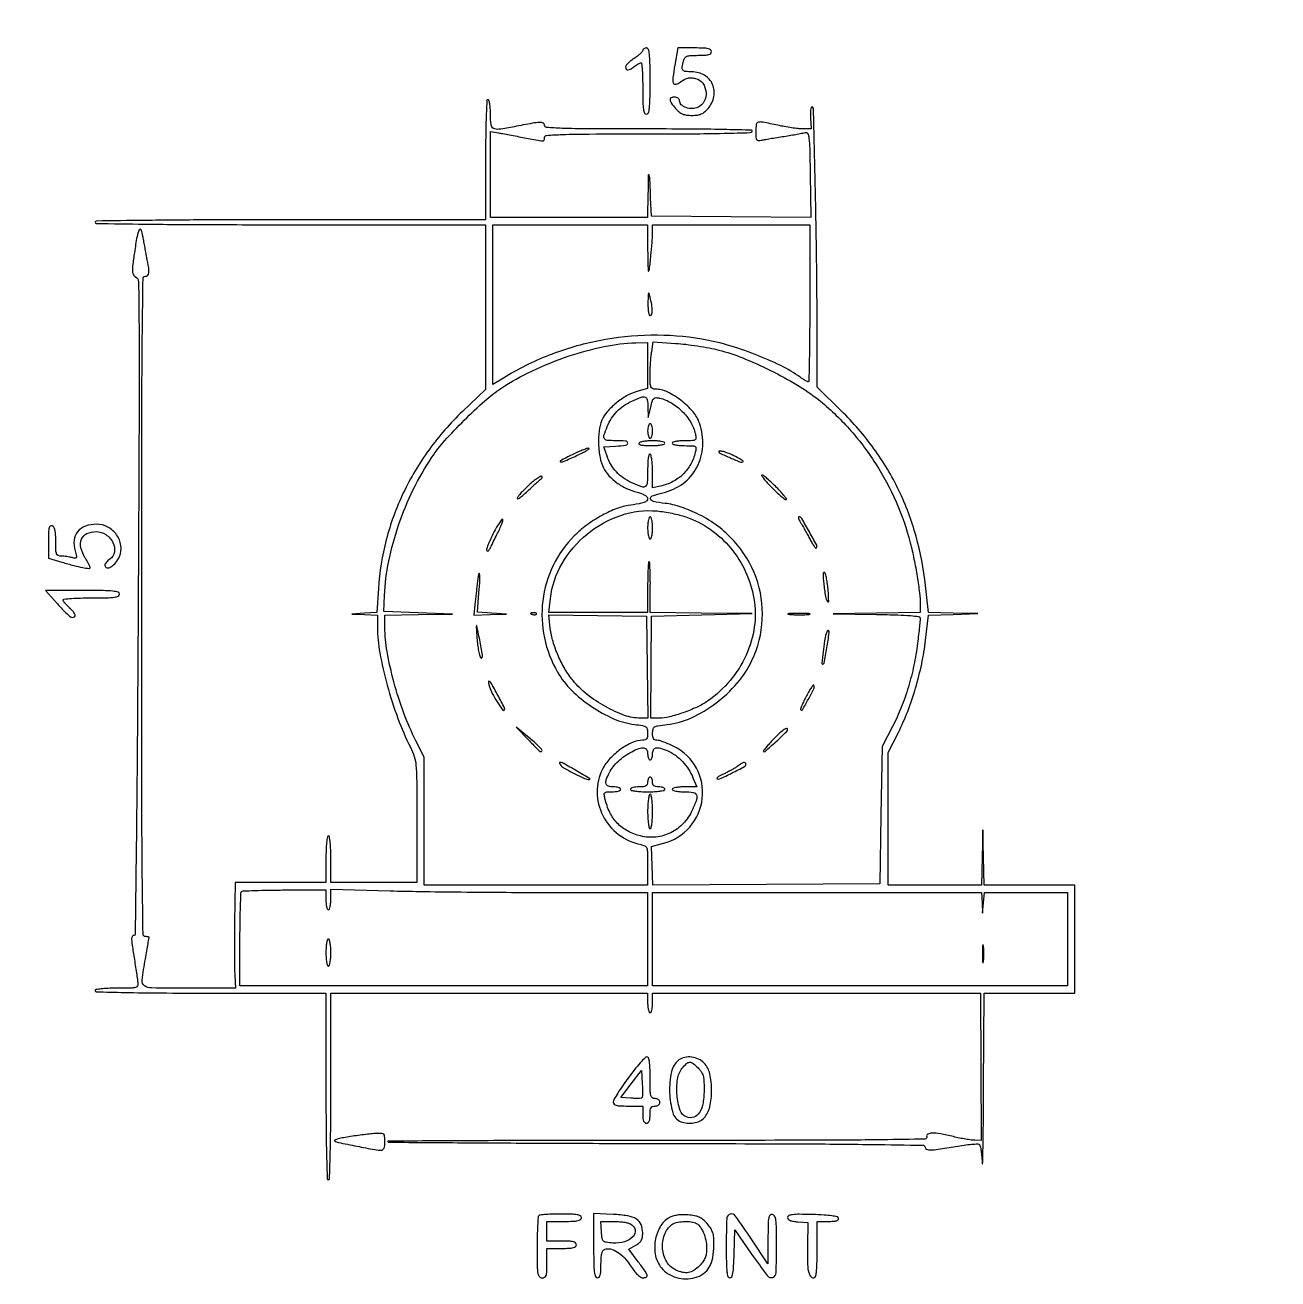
# Model space of a CAD drawing. Extents: x 0 to 1016, y 23 to 955.
# Drawn here: x 0 to 510, y 23 to 533 of the extents above; entities that cross this region are included whole.
import ezdxf

# ---------------------------------------------------------------- set-up
doc = ezdxf.new("R2010")
doc.units = 0
doc.header["$MEASUREMENT"] = 0
doc.layers.get('0').update_dxf_attribs({"linetype": 'CONTINUOUS'})

msp = doc.modelspace()

# ---------------------------------------------------------------- linework, layer by layer
msp.add_lwpolyline([(357.25, 921.223396, -0.000016), (466.643974, 921.326035, -0.000026)], format="xyb")
for points in [[(251, 523.009193, -0.183312), (250.805655, 522.496913, -0.023868), (249.975511, 521.645798, -0.025232), (248.848081, 520.69677, -0.018609), (247.512379, 519.759193, 0.023252), (246.176137, 518.802604, 0.029736), (245.04561, 517.796451, 0.030408), (244.229966, 516.872632, 0.164611), (244.012379, 516.25, 0.145546), (244.260394, 515.384767, 0.272462), (244.888269, 515.065384, 0.119407), (245.969088, 515.398696, 0.027692), (247.55887, 516.468197, -0.016032), (248.357039, 517.03261, -0.018737), (249.150106, 517.514453, -0.017988), (249.843762, 517.869013, -0.098864), (250.25, 517.968197, -0.399962), (250.551395, 517.704615, -0.004939), (250.779687, 514.906283, -0.011183), (250.946093, 511.523873, -0.006698), (251, 507.5, 0.004841), (251.054606, 501.860051, 0.030643), (251.285714, 499, 0.072528), (251.729954, 497.493192, 0.292784), (252.5, 497, 0.32143), (253.292864, 497.568428, 0.054088), (253.722222, 499.5, 0.024158), (253.948179, 503.119331, 0.003511), (254, 510.5, 0.003511), (253.948179, 517.880669, 0.024158), (253.722222, 521.5, 0.054088), (253.292864, 523.431572, 0.32143), (252.5, 524, 0.064228), (251.926522, 523.926028, 0.08198), (251.440625, 523.708951, 0.098693), (251.11555, 523.387046, 0.149486)], [(264.057836, 516.93565, 0.010851), (263.288411, 512.016013, 0.093362), (263.405155, 509.804653, 0.376567), (264.261853, 509.203874, 0.129106), (265.797964, 509.791734, -0.022352), (267.808598, 511.102135, -0.06847), (269.305987, 511.728473, -0.08277), (270.752186, 511.865228, -0.043784), (272.536245, 511.580259, -0.175824), (275.435868, 509.621979, -0.138213), (276.759698, 506.04016, -0.136742), (276.024042, 502.265063, -0.171403), (273.472412, 499.805476, -0.1068), (271.14712, 499.29834, -0.086586), (268.626004, 499.733185, -0.100278), (266.692619, 500.901145, -0.209872), (266, 502.478561, 0.127188), (265.847898, 503.066831, 0.103981), (265.421364, 503.55982, 0.090758), (264.775218, 503.887477, 0.072197), (264, 504, 0.100494), (262.583829, 503.712464, 0.324269), (262.115498, 502.936505, 0.136029), (262.616606, 501.582708, 0.021367), (264.393867, 499.328491, 0.03949), (265.801576, 497.931736, 0.076106), (267.151835, 497.102706, 0.070302), (268.76007, 496.677732, 0.029501), (271, 496.545455, 0.029501), (273.23993, 496.677732, 0.070302), (274.848165, 497.102706, 0.076106), (276.198424, 497.931736, 0.03949), (277.606133, 499.328491, 0.12798), (279.978299, 504.167535, 0.155017), (279.443967, 509.17166, 0.157845), (276.138059, 512.887614, 0.133439), (271.040396, 514.272727, -0.026921), (268.427156, 514.413531, -0.205894), (267.379965, 515.004479, -0.204455), (267.084403, 516.173871, -0.026519), (267.630286, 518.75, -0.086829), (268.188204, 519.950443, -0.1519), (269.045909, 520.61751, -0.078176), (270.546499, 520.927145, -0.011864), (273.616631, 521, 0.012528), (276.297457, 521.067183, 0.055465), (277.852772, 521.319659, 0.119396), (278.688242, 521.78634, 0.208891), (279, 522.5, 0.238494), (278.628788, 523.233976, 0.104991), (277.610025, 523.695174, 0.045259), (275.68079, 523.938432, 0.008743), (272.160153, 524), (265.320306, 524)], [(187, 478.5), (187, 454), (107.5, 454, 0.000833), (72.639851, 453.941895, 0.002311), (48.125, 453.746855, 0.0003), (28.48128, 453.487958, 0.410183), (28, 453, 0.410183), (28.48128, 452.512042, 0.0003), (48.125, 452.253145, 0.002311), (72.639851, 452.058105, 0.000833), (107.5, 452), (187, 452), (187, 418.463819), (187, 384.927638), (177.616528, 375.95698, 0.044725), (163.969007, 360.349256, 0.046439), (153.508346, 342.750555, 0.04693), (146.562172, 323.702958, 0.047692), (143.337849, 303.79712), (142.70362, 294.094241), (137.60181, 293.732103), (132.5, 293.369965), (137.75, 293.184982), (143, 293), (143, 288.050764, 0.0456), (143.950819, 277.646747, 0.021342), (146.970502, 264.45016, 0.021055), (151.308475, 250.895292, 0.029306), (156.391044, 239.215014, -0.043242), (157.935959, 235.375982, -0.052532), (158.672528, 231.570591, -0.02007), (158.950845, 225.536577, -0.001489), (159, 209.033244), (159, 184), (141.5, 184), (124, 184), (124, 193.5, 0.008575), (123.933788, 197.360608, 0.017647), (123.723684, 200.375, 0.013417), (123.423816, 202.638562, 0.368504), (123, 203, 0.368504), (122.576184, 202.638562, 0.013417), (122.276316, 200.375, 0.017647), (122.066212, 197.360608, 0.008575), (122, 193.5), (122, 184), (103.5, 184), (85, 184), (84.812243, 167.75, 0.001857), (84.760452, 161.143687, 0.002031), (84.760045, 154.73125, 0.001898), (84.802814, 149.244904, 0.010125), (84.898209, 146.25), (85.171932, 141), (66.085966, 141, -0.003025), (51.01103, 141.091199, -0.147734), (48.176608, 141.984927, -0.281396), (47.173569, 144.210655, -0.012289), (48.5, 153, 0.000455), (49.074075, 156.2765, 0.000728), (49.557846, 159.076563, 0.000127), (49.981442, 161.553574, 0.040936), (49.998633, 161.75, 0.341777), (49.923612, 161.848034, 0.023416), (49.558973, 161.926562, 0.025661), (49.074935, 161.981977, 0.01567), (48.5, 162, -0.409831), (47.536628, 162.949042, -0.000958), (47.252788, 184.666667, -0.002508), (47.043499, 218.776545, -0.00028), (47, 296.5, -0.00028), (47.043499, 374.223455, -0.002508), (47.252788, 408.333333, -0.000958), (47.536628, 430.050958, -0.409831), (48.5, 431, 0.201534), (49.46353, 431.40481, 0.177346), (49.915047, 432.404384, 0.058672), (49.825224, 434.445614, 0.007809), (49.064958, 438.700779, -0.002001), (48.660621, 440.821267, -0.001373), (48.218139, 443.230053, -0.001384), (47.804821, 445.552062, -0.002812), (47.495209, 447.380252, 0.061333), (46.7648, 449.876565, 0.634165), (45.964737, 449.903225, 0.07552), (45.076103, 447.248616, 0.007525), (44.023591, 440.60942, 0.004474), (43.303172, 435.233856, 0.043253), (43.216173, 432.934875, 0.118088), (43.593612, 431.640416, 0.136282), (44.503993, 430.737827, -0.267), (45.676875, 428.775672, -0.002306), (45.900779, 410.610787, -0.003037), (45.951337, 379.774358, -0.000229), (45.542205, 296.128407, -0.000559), (45.191698, 241.927662, -0.00115), (44.772343, 199.507141, -0.000061), (44.321822, 162.90306, -0.410578), (43.913722, 162.5, 0.235294), (43.17809, 162.133532, 0.161896), (42.874827, 161.234768, 0.037125), (43.016203, 159.212464, 0.002514), (43.873942, 153.5, -0.000513), (44.371829, 150.27215, -0.000589), (44.840431, 147.189063, -0.000529), (45.23193, 144.573895, -0.003402), (45.419492, 143.25, -0.132059), (45.25546, 141.982163, -0.234788), (44.480664, 141.304925, -0.060561), (42.569805, 141.043212, -0.003785), (36.861328, 141, 0.009342), (33.28285, 140.933133, 0.018754), (30.465332, 140.721788, 0.01481), (28.353363, 140.419873, 0.364798), (28, 140, 0.407031), (28.468559, 139.519777, 0.000828), (40, 139.255319, 0.00388), (54.536331, 139.05887, 0.001438), (75, 139), (122, 139), (122, 101, 0.0018), (122.059313, 84.52274, 0.004778), (122.256579, 72.75, 0.001239), (122.524052, 63.461295, 0.405085), (123, 63, 0.405085), (123.475948, 63.461295, 0.001239), (123.743421, 72.75, 0.004778), (123.940687, 84.52274, 0.0018), (124, 101), (124, 139), (188.5, 139), (253, 139), (253, 135, 0.023598), (253.07239, 133.467056, 0.037669), (253.29375, 132.175, 0.04382), (253.612873, 131.251055, 0.295869), (254, 131, 0.295869), (254.387127, 131.251055, 0.04382), (254.70625, 132.175, 0.037669), (254.92761, 133.467056, 0.023598), (255, 135), (255, 139), (321.75, 138.997017), (388.5, 138.994034), (388.661085, 108.997017), (388.822169, 79), (386.161085, 79.035622, -0.030867), (384.749108, 79.14186, -0.008231), (382.519194, 79.486352, -0.008312), (379.992303, 79.962792, -0.008485), (377.5, 80.520001, 0.012919), (372.20284, 81.655072, 0.046807), (368.77443, 81.970355, 0.121038), (367.029629, 81.538294, 0.380277), (366.638374, 80.5, -0.519744), (365.995656, 79.544694, -0.001565), (348.584231, 79.252096, -0.00308), (320.772336, 79.043153, -0.000338), (256.940322, 79, 0.000448), (214.691653, 78.962154, 0.000753), (179.214359, 78.845194, 0.000032), (147.282838, 78.689798, 0.666397), (147.193664, 78.473002, 0.197159), (147.713421, 78.255654, 0.000032), (179.625634, 78.042265, 0.000748), (214.974699, 77.861013, 0.000452), (256.860331, 77.7467, -0.000436), (313.933158, 77.592703, -0.002481), (344.289071, 77.333669, -0.000622), (365.261087, 77.024518, -0.40954), (366, 76.273698, 0.301355), (366.583832, 75.392989, 0.106205), (368.146236, 75.095129, 0.033579), (371.332883, 75.383888, 0.003916), (378.391525, 76.56167, -0.009673), (381.857182, 77.099002, -0.014408), (384.908382, 77.422597, -0.009373), (387.425429, 77.569004, -0.20931), (388.090599, 77.308475, -0.149856), (388.424989, 76.677504, -0.010506), (388.765231, 74.68124, -0.014137), (389.058402, 72.240325, -0.010146), (389.253214, 69.5, 0.959183), (389.403358, 69.501354, 0.003754), (389.561513, 75.792188, 0.002172), (389.704185, 86.532022, 0.000955), (389.80414, 100.75), (390, 139), (408.5, 139), (427, 139), (427, 161), (427, 183), (408.532751, 183), (390.065502, 183), (389.746507, 194.25), (389.427512, 205.5), (389.213756, 194.25), (389, 183), (370, 183), (351, 183), (351, 210.022197), (351, 237.044395), (355.104794, 245.208426, 0.024794), (358.887223, 253.763239, 0.020034), (362.110404, 263.276952, 0.01984), (364.594649, 273.132653, 0.02274), (366.15878, 282.716962), (367.352384, 292.933924), (377.426192, 293.256065), (387.5, 293.578205), (377.413034, 293.789103), (367.326069, 294), (366.13445, 304.986773, 0.040456), (362.275844, 325.169355, 0.044784), (355.293273, 343.760605, 0.044945), (345.13837, 360.754628, 0.041293), (331.846574, 376.187703), (322, 385.875405), (322, 408.274309, 0.003206), (321.814406, 437.222862, 0.002635), (321.255265, 468.125894, 0.00021), (320.512359, 499.360157, 0.407143), (319.856841, 500, 0.347054), (319.550802, 499.758486, 0.02793), (319.355596, 498.678125, 0.028272), (319.259004, 497.225171, 0.01708), (319.300939, 495.5), (319.564308, 491), (316.032154, 491.035129, -0.025308), (314.237142, 491.14395, -0.00846), (311.628195, 491.479926, -0.008395), (308.747612, 491.95006, -0.009486), (306, 492.5, 0.0053), (299.875351, 493.779279, 0.117594), (298.070317, 493.709212, 0.292472), (297.222394, 492.759459, 0.039956), (297, 489.980948, 0.013066), (297.061696, 487.620454, 0.12881), (297.360891, 486.681488, 0.248832), (297.995285, 486.31964, 0.058911), (299.25, 486.429187, -0.007878), (300.535896, 486.67518, -0.001482), (302.895312, 487.080911, -0.001585), (305.655051, 487.538074, -0.001451), (308.5, 487.991627, 0.003094), (311.305105, 488.448283, 0.003687), (313.94459, 488.914804, 0.003195), (316.164017, 489.338661, 0.023856), (317.204988, 489.59649, -0.375156), (318.153059, 489.164759, -0.077392), (318.686816, 487.245045, -0.02291), (318.984877, 483.04825, -0.002075), (319.204988, 472.538522), (319.5, 454.970841), (287, 455.23542), (254.5, 455.5), (254.223455, 463, 0.001209), (253.900638, 471.215553, 0.129274), (253.574733, 472.273567, 0.74661), (253.26381, 472.188255, 0.001595), (253.136182, 464.75), (253, 455), (221, 455), (189, 455), (189, 472.475), (189, 489.95), (192.25, 489.398096, -0.003123), (193.977007, 489.093711, -0.000847), (196.706421, 488.590279, -0.000857), (199.801957, 488.008405, -0.00089), (202.856964, 487.423096, 0.001077), (208.991505, 486.250163, 0.049092), (210.272419, 486.136297, 0.303717), (210.806956, 486.501344, 0.095765), (211, 487.5, -0.39353), (211.836792, 488.398536, -0.008846), (218.240164, 488.741059, -0.007986), (229.032034, 488.954517, -0.000951), (252.940983, 489, 0.00168), (270.976276, 489.06059, 0.004193), (284.152681, 489.259645, 0.001085), (294.683849, 489.52996, 0.252518), (295.5, 490, 0.577655), (295.239914, 490.482856, 0.001305), (285.226893, 490.747756, 0.00442), (272.24906, 490.942431, 0.00154), (253.559017, 491, -0.0009), (228.895817, 491.044403, -0.008173), (218.135177, 491.259077, -0.009916), (211.8656, 491.611334, -0.392137), (211, 492.545313, 0.292555), (210.454958, 493.397107, 0.121068), (209.05204, 493.668931, 0.032729), (206.061447, 493.323449, 0.002993), (198.700779, 491.935042, -0.010742), (192.452645, 490.85647, -0.15898), (190.287483, 491.218924, -0.248648), (189.245028, 492.735506, -0.028705), (189, 497, 0.015416), (188.928566, 499.316313, 0.025878), (188.708333, 501.25, 0.024068), (188.395008, 502.696775, 0.339565), (188, 503, 0.399078), (187.535581, 502.559103, 0.002789), (187.260204, 496.625, 0.007313), (187.060588, 488.998448, 0.002886)], [(253, 442.333333, 0.003669), (253.026995, 438.654775, 0.006538), (253.110999, 435.628646, 0.002556), (253.225513, 433.137705, 0.667361), (253.377871, 433.083333, 0.158123), (253.741333, 433.890803, 0.002103), (254.323915, 439.413394, 0.00665), (254.793568, 444.761278, 0.015803), (254.963959, 448.75), (255, 452), (287, 452), (319, 452), (319, 420, -0.001744), (318.957197, 407.729611, -0.002909), (318.825034, 397.4, -0.000341), (318.648269, 388.239074, -0.408375), (318.40437, 388, -0.121111), (318.044887, 388.088371, -0.010266), (317.203986, 388.550633, -0.013139), (316.214472, 389.156544, -0.009789), (315.15437, 389.874494, 0.039762), (307.181194, 394.604, 0.021675), (296.750687, 399.169251, 0.021296), (285.531605, 402.969945, 0.028584), (275.073784, 405.384386, 0.046742), (254.339953, 406.970078, 0.044189), (233.267302, 404.740622, 0.044153), (212.897541, 398.839649, 0.04649), (194.25, 389.527833), (190, 386.886641), (190, 419.44332), (190, 452), (221.5, 452), (253, 452)], [(253.118315, 420.25, 0.017676), (253.144262, 418.225475, 0.029565), (253.326531, 416.532921, 0.030264), (253.613822, 415.288546, 0.332331), (254, 415, 0.341434), (254.645093, 415.498643, 0.063762), (254.848042, 417.083623, 0.042499), (254.645173, 419.466063, 0.019822), (254, 422.5, 0.014211), (253.569122, 424.012138, 0.70718), (253.352392, 424.019451, 0.085292), (253.203079, 423.295141, 0.002648)], [(253, 394.629961), (253, 385.259922), (248.541861, 384.01172, 0.063532), (244.414666, 382.267326, 0.040536), (240.131696, 379.287838, 0.041012), (236.494594, 375.755312, 0.080731), (234.369877, 372.342815, 0.069935), (233.244048, 368.043919, 0.03752), (233.016126, 362.553245, 0.037552), (233.609598, 357.109326, 0.072147), (235.019755, 352.961277, 0.067163), (237.240503, 349.755753, 0.051267), (240.428957, 346.911761, 0.048178), (244.351219, 344.615568, 0.04433), (248.75, 343.036, -0.0264), (250.466304, 342.488231, -0.044941), (251.82046, 341.831514, -0.057253), (252.721678, 341.138191, -0.202883), (253, 340.480508, -0.197618), (252.621978, 339.561412, -0.11047), (251.587892, 338.898107, -0.042298), (249.483969, 338.325463, -0.005805), (245, 337.557671, 0.056628), (239.778936, 336.106455, 0.031932), (233.846648, 333.254812, 0.03096), (228.026296, 329.492625, 0.037717), (223.111743, 325.258783, 0.08395), (214.513434, 313.132004, 0.08223), (210.301823, 298.765514, 0.081717), (210.933668, 283.729494, 0.081435), (216.348141, 269.668915, 0.065916), (222.006763, 262.403877, 0.045353), (230.088456, 255.777419, 0.045719), (239.124386, 250.785087, 0.072398), (247.638022, 248.439488, -0.010374), (250.943233, 247.956694, -0.105294), (252.227263, 247.450363, -0.196034), (252.820439, 246.579992, -0.052813), (253, 244.884777, -0.033201), (252.904584, 243.449413, -0.120817), (252.573893, 242.604898, -0.163937), (251.956996, 242.153102, -0.076936), (250.967881, 242, 0.105793), (246.788481, 241.105688, 0.050529), (242.004849, 238.350375, 0.049016), (237.626665, 234.498754, 0.06863), (234.627608, 230.246767, 0.122419), (232.397299, 220.874496, 0.115609), (234.735526, 211.327891, 0.112982), (241.140725, 203.652055, 0.112834), (250.25, 199.522057, -0.072984), (251.872124, 198.936078, -0.19412), (252.646311, 198.007476, -0.073043), (252.948212, 196.201815, -0.00496), (253, 190.980948), (253, 183), (207.5, 183), (162, 183), (162, 209.024964), (162, 235.049928), (158.625628, 241.774964, -0.027962), (153.743578, 253.033829, -0.021704), (149.670661, 265.755807, -0.022195), (146.885786, 278.090514, -0.044447), (146, 288.035458), (146, 293), (159.75, 293.20683), (173.5, 293.413661), (159.563627, 293.95683), (145.627253, 294.5), (145.875942, 301, -0.041225), (147.560937, 314.898883, -0.031721), (151.586618, 329.647245, -0.03103), (157.578927, 344.145614, -0.034212), (165.154536, 357.304484, -0.035337), (170.306815, 363.923912, -0.013689), (178.311985, 372.356112, -0.013636), (186.738494, 380.312747, -0.036865), (193.254478, 385.325707, -0.035378), (206.05411, 392.507771, -0.028766), (220.644249, 398.387676, -0.029438), (235.298298, 402.391606, -0.046305), (248.25, 403.891811), (253, 404)], [(282, 400.918004, -0.034386), (291.738775, 397.739193, -0.019366), (303.081449, 392.633315, -0.019358), (314.016615, 386.653513, -0.033783), (322.5, 380.766302, -0.042146), (335.059172, 368.866376, -0.039369), (345.763397, 354.768204, -0.039161), (354.176387, 339.087118, -0.040652), (359.919013, 322.477949, -0.012611), (361.452903, 315.819133, -0.010394), (362.760676, 308.648542, -0.010518), (363.684773, 302.022751, -0.027869), (363.980191, 297.25), (364, 294), (346.25, 293.774599), (328.5, 293.549197), (346.25, 293.251524, -0.003333), (354.880596, 293.049231, -0.0139), (360.072684, 292.74828, -0.014088), (363.44746, 292.362327, -0.37385), (363.997183, 291.726926, -0.025053), (363.953387, 290.891753, -0.001304), (363.67121, 288.216659, -0.002062), (363.31414, 285.036921, -0.001497), (362.891445, 281.5, -0.021126), (361.404129, 272.522705, -0.021335), (359.168206, 263.732836, -0.021811), (356.251253, 255.363661, -0.024852), (352.724467, 247.646782), (348.5, 239.5), (348, 211.5), (347.5, 183.5), (301.326459, 183.240063), (255.152918, 182.980127), (254.826459, 190.867721), (254.5, 198.755315), (259.419814, 200.013591, 0.152874), (270.160434, 206.65485, 0.151394), (275.247813, 218.261296, 0.15244), (272.86584, 230.64972, 0.155225), (263.870805, 239.377091, 0.012452), (261.723398, 240.381239, 0.01428), (259.623639, 241.22952, 0.013462), (257.812664, 241.84671, 0.075527), (256.803656, 242, -0.100821), (255.967297, 242.170377, -0.153162), (255.407067, 242.647919, -0.106319), (255.09361, 243.50903, -0.034329), (255, 244.870834, -0.05715), (255.195008, 246.571379, -0.204148), (255.827213, 247.436443, -0.09799), (257.20966, 247.927903, -0.008388), (260.954643, 248.415359, 0.079134), (270.834422, 251.156021, 0.054912), (280.801975, 257.107181, 0.053772), (289.463421, 265.264035, 0.066617), (295.481181, 274.551802, 0.09822), (299.686275, 291.294873, 0.099706), (297.145267, 308.279878, 0.098195), (288.16604, 323.15749, 0.092249), (274.011026, 333.87444, 0.015927), (270.239493, 335.61424, 0.020012), (266.638412, 336.971099, 0.021801), (263.246183, 337.934544, 0.029405), (260.104641, 338.487855, -0.019049), (255.315199, 339.229546, -0.302568), (254.200949, 340.330409, -0.379383), (254.888385, 341.527165, -0.022745), (259.220238, 342.766729, 0.101497), (267.406288, 346.575867, 0.112718), (273.071549, 353.18722, 0.109616), (275.403924, 361.76004, 0.091769), (274.125486, 371.119773, 0.097727), (271.473367, 375.821213, 0.052039), (266.605626, 380.432661, 0.052365), (260.978878, 383.880514, 0.111741), (256.032119, 385, -0.117845), (254.951416, 385.258297, -0.193246), (254.339704, 385.956036, -0.076179), (254.06423, 387.420404, -0.008949), (254.011006, 390.75, -0.009326), (254.062145, 393.236233, -0.007121), (254.207564, 395.953839, -0.007206), (254.416816, 398.496466, -0.016796), (254.664685, 400.390728), (255.307359, 404.281457), (264.403679, 403.670278, -0.013693), (268.503042, 403.281839, -0.008324), (273.324831, 402.609686, -0.008339), (278.088453, 401.782991, -0.014564)], [(253.120091, 377.75), (253.240182, 373.5), (254.258846, 377.734227, -0.014354), (254.936194, 380.232148, -0.123571), (255.525188, 381.21608, -0.205018), (256.372975, 381.555751, -0.050992), (257.888754, 381.364893, -0.079708), (262.646497, 379.430132, -0.060773), (267.072375, 375.947369, -0.060827), (270.527318, 371.506635, -0.080233), (272.424768, 366.75, -0.038332), (272.667913, 365.059042, -0.27648), (272.30809, 364.356428, -0.132663), (271.296521, 364.049896, -0.007612), (268.019052, 364, 0.018758), (266.09519, 363.927798, 0.03042), (264.474347, 363.70625, 0.031261), (263.281024, 363.389865, 0.322846), (263, 363, 0.322846), (263.281024, 362.610135, 0.031261), (264.474347, 362.29375, 0.03042), (266.09519, 362.072202, 0.018758), (268.019052, 362, -0.00755), (271.300735, 361.950447, -0.133193), (272.3076, 361.644467, -0.27807), (272.662383, 360.94344, -0.037949), (272.406808, 359.25, -0.07051), (270.548339, 354.407364, -0.073693), (267.438259, 350.352946, -0.072868), (263.252028, 347.339947, -0.066664), (258.25, 345.540983), (255, 344.841089), (255, 351.361528, 0.014299), (254.927262, 353.904432, 0.0205), (254.70625, 356.148135, 0.016963), (254.392861, 357.940436, 0.205365), (254, 358.5, 0.480853), (253.573831, 358.347879, 0.044402), (253.263528, 357.094919, 0.028279), (253.060619, 355.020031, 0.010235), (253, 352.059017, -0.012814), (252.867936, 346.906729, -0.215161), (252.106188, 345.425924, -0.263123), (250.589932, 345.185522, -0.018767), (246.5, 346.890043, -0.043823), (243.052332, 348.864001, -0.053747), (240.251582, 351.29563, -0.054951), (238.080634, 354.219704, -0.049174), (236.502621, 357.655189), (235.175728, 361.5), (240.087864, 361.80226, 0.017936), (244.164447, 362.200269, 0.387162), (244.878189, 363.049681, 0.381936), (244.099415, 363.853405, 0.017874), (240, 364, -0.021003), (236.497101, 364.14721, -0.241407), (235.363123, 364.854608, -0.219728), (235.215064, 366.236763, -0.01748), (236.547728, 369.768471, -0.040936), (238.306586, 373.166764, -0.051744), (240.482751, 375.954417, -0.051831), (243.181688, 378.232343, -0.041282), (246.5, 380.109957, -0.015897), (250.331041, 381.732452, -0.179713), (251.951503, 381.753827, -0.270617), (252.823044, 380.718643, -0.035756)], [(253, 368, 0.031626), (253.072766, 366.850749, 0.048861), (253.29375, 365.88125, 0.06271), (253.615738, 365.209557, 0.254951), (254, 365, 0.254951), (254.384262, 365.209557, 0.06271), (254.70625, 365.88125, 0.048861), (254.927234, 366.850749, 0.031626), (255, 368, 0.031626), (254.927234, 369.149251, 0.048861), (254.70625, 370.11875, 0.06271), (254.384262, 370.790443, 0.254951), (254, 371, 0.254951), (253.615738, 370.790443, 0.06271), (253.29375, 370.11875, 0.048861), (253.072766, 369.149251, 0.031626)], [(249.5, 363, 0.439638), (249.617202, 362.584344, 0.067066), (250.532337, 362.267178, 0.036506), (252.14533, 362.061691, 0.013434), (254.440983, 362, 0.016922), (256.571959, 362.07214, 0.027583), (258.367039, 362.29375, 0.026513), (259.706688, 362.60883, 0.333273), (260, 363, 0.321151), (259.720933, 363.389668, 0.03204), (258.548586, 363.70625, 0.030878), (256.952933, 363.927787, 0.019057), (255.059017, 364, 0.018832), (253.121554, 363.927002, 0.025672), (251.3879, 363.70625, 0.024383), (250.016825, 363.389932, 0.187586)], [(222.249881, 358.296205, 0.004832), (217.441105, 355.829516, 0.709919), (217.505777, 355.394343, 0.152639), (218.787788, 355.541619, 0.003986), (224.092951, 357.944493, 0.008448), (226.451908, 359.084454, 0.019396), (228.177304, 360.040165, 0.037896), (229.082648, 360.687021, 0.698805), (229, 360.916864, 0.082728), (228.127762, 360.776712, 0.011482), (226.398403, 360.15061, 0.012889), (224.369968, 359.302305, 0.010604)], [(282, 359.614182, 0.293627), (282.451394, 358.9118, 0.005388), (286.677306, 357.036664, 0.005335), (290.945006, 355.251513, 0.301384), (291.747468, 355.414135, 0.485176), (291.684933, 355.941458, 0.014118), (289.447116, 357.225976, 0.021661), (286.8101, 358.498296, 0.026758), (284.25, 359.440702, 0.01997), (283.387048, 359.669602, 0.035614), (282.660937, 359.777967, 0.044545), (282.142347, 359.771702, 0.384899)], [(205.160785, 346.40563, 0.014915), (203.477572, 344.875567, 0.014703), (201.880285, 343.240769, 0.014734), (200.567287, 341.728315, 0.05317), (199.86972, 340.661779, 0.572792), (200.035917, 340.40098, 0.139104), (200.658097, 340.602586, 0.030219), (202.122373, 341.71622, 0.010309), (204.110611, 343.5, -0.001483), (206.191485, 345.434253, -0.002242), (208.015613, 347.104688, -0.000855), (209.592301, 348.530676, -0.053726), (209.895527, 348.75, 0.147979), (210.022761, 348.884369, 0.1357), (210.059659, 349.071631, 0.107786), (209.995589, 349.286377, 0.070292), (209.839482, 349.493851, 0.340609), (209.47135, 349.541542, 0.01392), (208.261401, 348.7904, 0.019275), (206.800684, 347.743253, 0.011861)], [(303.5, 345, 0.00945), (305.459465, 343.084415, 0.013558), (307.271902, 341.46875, 0.009339), (308.825691, 340.206418, 0.167437), (309.424816, 340, 0.599476), (309.56256, 340.25779, 0.019043), (308.684402, 341.46875, 0.018536), (307.319539, 343.080737, 0.009546), (305.5, 345, 0.00945), (303.540535, 346.915585, 0.013558), (301.728098, 348.53125, 0.009339), (300.174309, 349.793582, 0.167437), (299.575184, 350, 0.599476), (299.43744, 349.74221, 0.019043), (300.315598, 348.53125, 0.018536), (301.680461, 346.919263, 0.009546)], [(189.948919, 325.898809, 0.010406), (188.80932, 323.519452, 0.0163), (187.939869, 321.423735, 0.010502), (187.326316, 319.687369, 0.283244), (187.434524, 319.232143, 0.23172), (187.904973, 319.071004, 0.222112), (188.332813, 319.340751, 0.02631), (188.969035, 320.455742, 0.000641), (191.622715, 325.75, 0.010335), (192.759371, 328.147671, 0.018608), (193.576001, 330.164062, 0.014976), (194.090216, 331.72809, 0.501219), (193.88711, 332, 0.243488), (193.426172, 331.761388, 0.010562), (192.37621, 330.207775, 0.01595), (191.191359, 328.236932, 0.01048)], [(268.591673, 332.96846, -0.069532), (278.513787, 327.925812, -0.067078), (286.81072, 320.304218, -0.066255), (292.875257, 310.663844, -0.064982), (296.256908, 299.709672, -0.07772), (296.424777, 288.147954, -0.070967), (293.102679, 276.694503, -0.068891), (286.584448, 266.333874, -0.066172), (277.417076, 257.971442, -0.043427), (273.118213, 255.506868, -0.023673), (267.480348, 253.21291, -0.023442), (261.841111, 251.516477, -0.061412), (257.651944, 251), (254.240796, 251), (254.370398, 271.75), (254.5, 292.5), (275, 293.031358), (295.5, 293.562716), (274.74049, 293.781358), (253.98098, 294), (254.083715, 304.073442, 0.005555), (254.080158, 307.976975, 0.008483), (253.982012, 311.36207, 0.003906), (253.828289, 314.218625, 0.182958), (253.593225, 314.740108, 0.639911), (253.355824, 314.652615, 0.005093), (253.17426, 312.02574, 0.009483), (253.042308, 308.716829, 0.005223), (253, 304.666667), (253, 294), (232.862319, 294), (212.724637, 294), (213.393451, 299.75, -0.103336), (218.133542, 313.970941, -0.089321), (228.357494, 325.96618, -0.089632), (242.087885, 333.610263, -0.105078), (256.858595, 335.388607, -0.017292), (259.68436, 335.035981, -0.011172), (262.928108, 334.442129, -0.011233), (266.076444, 333.718638, -0.020758)], [(253, 328.5, 0.020945), (253.072283, 326.775243, 0.033738), (253.29375, 325.321875, 0.036969), (253.611488, 324.267028, 0.31052), (254, 324, 0.31052), (254.388512, 324.267028, 0.036969), (254.70625, 325.321875, 0.033738), (254.927717, 326.775243, 0.020945), (255, 328.5, 0.020945), (254.927717, 330.224757, 0.033738), (254.70625, 331.678125, 0.036969), (254.388512, 332.732972, 0.31052), (254, 333, 0.31052), (253.611488, 332.732972, 0.036969), (253.29375, 331.678125, 0.033738), (253.072283, 330.224757, 0.020945)], [(315.240458, 330.75, -0.012905), (315.955518, 329.591662, -0.004463), (316.929431, 327.884034, -0.004431), (317.969654, 325.982317, -0.005133), (318.925229, 324.153095, 0.013837), (319.8127, 322.523973, 0.024449), (320.645655, 321.239673, 0.023285), (321.351569, 320.350151, 0.434278), (321.672564, 320.33923, 0.328347), (321.835631, 321.411747, 0.005636), (318.852397, 326.939364, 0.006102), (315.754983, 332.369555, 0.26608), (314.654166, 333, 0.368451), (314.438696, 332.816278, 0.103779), (314.461662, 332.339063, 0.054858), (314.738378, 331.613847, 0.026192)], [(9, 323.039574), (9, 316.141917), (14.467645, 314.55243, 0.0066), (19.383047, 313.193583, 0.01697), (22.978259, 312.379902, 0.014905), (25.562052, 311.966033, 0.452529), (26, 312.35083, 0.112015), (25.914218, 312.728931, 0.007377), (25.413598, 313.736954, 0.010392), (24.768409, 314.927887, 0.007563), (24.003738, 316.22583, -0.075975), (22.256281, 320.407103, -0.159172), (22.505261, 323.883831, -0.188114), (24.671407, 326.16716, -0.110407), (28.397115, 327, -0.148786), (32.396104, 325.783076, -0.130045), (35.292253, 322.489968, -0.155441), (35.89188, 318.634661, -0.217965), (34, 315.767927, 0.041443), (33.234793, 315.196905, 0.043473), (32.5875, 314.515842, 0.047568), (32.140779, 313.831058, 0.121331), (32, 313.259453, 0.355667), (32.782155, 312.298985, 0.190418), (34.38639, 312.578315, 0.085127), (36.466036, 314.397036, 0.072549), (37.959811, 316.902974, 0.135685), (38.508104, 321.339029, 0.118212), (36.758599, 325.692913, 0.115218), (33.176111, 328.860186, 0.124268), (28.660808, 330, 0.086209), (24.108737, 329.209263, 0.137129), (20.904339, 326.938289, 0.144891), (19.449954, 323.439131, 0.100625), (19.85624, 319.149804, -0.008888), (20.453687, 317.05031, -0.166426), (20.406069, 316.374705, -0.338584), (19.971994, 316.127515, -0.031695), (18.68715, 316.386149, 0.019976), (17.686743, 316.61203, 0.011918), (16.481538, 316.804405, 0.011922), (15.269911, 316.93897, 0.020177), (14.25, 316.986345, -0.094199), (13.008107, 317.230229, -0.209247), (12.346031, 317.904196, -0.083075), (12.057588, 319.340498, -0.008105), (12, 322.893011, 0.013304), (11.924439, 325.732186, 0.04369), (11.661946, 327.587643, 0.073106), (11.202239, 328.759595, 0.172846), (10.5, 329.361626, 0.25928), (9.760634, 329.256695, 0.174096), (9.283504, 328.524764, 0.051287), (9.052087, 326.76117, 0.006998)], [(183.606112, 305.75, 0.00122), (183.375802, 303.815251, 0.000717), (183.109287, 301.5, 0.000717), (182.84949, 299.184706, 0.001223), (182.639996, 297.25), (182.190313, 293), (188.845157, 293.189084), (195.5, 293.378169), (189.605962, 293.743286), (183.711925, 294.108403), (184.324661, 302.054202, 0.005568), (184.687435, 307.557409, 0.061757), (184.536518, 309.751683, 0.835237), (184.183756, 309.747114, 0.011301)], [(324.67464, 305.923425, 0.010368), (325.397511, 300.594612, 0.100495), (326.187985, 298.468022, 0.760665), (326.731402, 298.627813, 0.0166), (326.51926, 302.956222, 0.01263), (326.244989, 305.499431, 0.016639), (325.859628, 307.800045, 0.014117), (325.426504, 309.671193, 0.133204), (325.020353, 310.379647, 0.485466), (324.671868, 310.338154, 0.118287), (324.463792, 309.695016, 0.037434), (324.45997, 308.220869, 0.010464)], [(12.687444, 297.512619, 0.011867), (14.62199, 295.40965, 0.016644), (16.453499, 293.633449, 0.01294), (18.034945, 292.271659, 0.170353), (18.75, 292.012619, 0.170486), (19.656977, 292.320882, 0.311865), (19.87835, 293.034428, 0.105274), (19.186999, 294.260133, 0.023322), (17.5, 296, -0.016233), (16.542642, 296.959761, -0.021145), (15.734375, 297.901264, -0.019347), (15.136976, 298.723325, -0.148512), (15, 299.174314, -0.387686), (15.302782, 299.506121, -0.004934), (18.378125, 299.757455, -0.011188), (22.090528, 299.94063, -0.006732), (26.5, 300, 0.004301), (32.719975, 300.053509, 0.028132), (35.833333, 300.282609, 0.065619), (37.479566, 300.72187, 0.303591), (38, 301.5, 0.33257), (37.399287, 302.303249, 0.046856), (35.239574, 302.725104, 0.021752), (31.225348, 302.949174, 0.003066), (22.937444, 303), (7.874887, 303)], [(205.8125, 293.316886, 0.051402), (206.359369, 293.160852, 0.05415), (206.916927, 293.123424, 0.060344), (207.402231, 293.202593, 0.126455), (207.729167, 293.395833, 0.296942), (207.77538, 293.614691, 0.208169), (207.592839, 293.799335, 0.077125), (207.112848, 293.910055, 0.028489), (206.416667, 293.921053, 0.018894), (205.670344, 293.862007, 0.168741), (205.37858, 293.720685, 0.470617), (205.395823, 293.538436, 0.054073)], [(252.770288, 271.75), (253.040577, 251), (250.055236, 251, -0.087382), (243.632884, 252.131033, -0.040033), (235.870065, 255.678704, -0.039141), (228.357898, 260.675202, -0.054842), (222.603798, 266.308024, -0.038562), (219.342532, 270.980281, -0.030471), (216.542437, 276.473913, -0.03077), (214.46221, 282.191687, -0.04263), (213.367112, 287.533539), (212.719558, 293.043216), (232.609779, 292.771608), (252.5, 292.5)], [(310.776433, 293.266503, 0.013671), (312.684837, 293.147583, 0.00893), (314.890462, 293.110009, 0.008983), (317.043501, 293.150473, 0.016947), (318.776433, 293.273107, 0.153636), (319.099419, 293.413268, 0.661512), (319.056202, 293.54709, 0.018464), (317.373175, 293.635783, 0.004138), (314.5, 293.65719, 0.003921), (311.635274, 293.63236, 0.022011), (310.106202, 293.539701, 0.807686), (310.092045, 293.40844, 0.057523)], [(183.504331, 283.570901, 0.013669), (183.758424, 280.839069, 0.017904), (184.147623, 278.362648, 0.015577), (184.603187, 276.352252, 0.136902), (185.056915, 275.570901, 0.53488), (185.560117, 275.678019, 0.120791), (185.707408, 276.736109, 0.022988), (185.269297, 279.673288, 0.002862), (183.988383, 286, 0.003393), (183.420742, 288.633852, 0.811079), (183.277909, 288.632255, 0.064678), (183.228664, 287.904011, 0.000938)], [(325.663641, 285.325361, 0.031904), (325.038442, 282.437717, 0.009881), (324.463341, 278.027473, 0.003), (323.976655, 273.360529, 0.44319), (324.303507, 273, 0.362431), (324.85018, 273.456185, 0.002722), (325.938956, 279.631179, 0.003237), (326.944415, 285.759926, 0.239829), (326.640955, 286.692378, 0.343348), (326.424976, 286.719281, 0.103512), (326.164803, 286.479883, 0.057526), (325.89537, 285.993356, 0.028462)], [(188.578703, 263.75, 0.047516), (189.707887, 261.094288, 0.018343), (191.746193, 257.644588, 0.00973), (193.940518, 254.366007, 0.466791), (194.637779, 254.304446, 0.327382), (194.76133, 255.107634, 0.0035), (191.985239, 260.348295, 0.003776), (189.145503, 265.525532, 0.271799), (188.337154, 266, 0.401685), (188.196596, 265.865355, 0.037495), (188.213438, 265.339063, 0.032055), (188.338847, 264.612986, 0.01799)], [(317.629929, 260.066456, 0.009534), (316.605572, 258.01298, 0.015057), (315.814663, 256.210734, 0.009028), (315.240561, 254.710004, 0.290999), (315.321858, 254.344809, 0.492349), (316.053066, 254.440121, 0.007775), (318.415092, 258.656795, 0.009377), (320.623901, 262.938008, 0.19733), (320.719376, 264.341873, 0.569119), (320.422056, 264.406564, 0.031133), (319.674724, 263.497348, 0.024026), (318.711953, 262.020434, 0.011967)], [(204.462408, 242.164167, 0.002063), (207.937463, 238.57756, 0.033634), (209.18571, 237.460875, 0.281414), (209.717019, 237.400073, 0.291917), (210, 237.843463, 0.19236), (209.800622, 238.342529, 0.008372), (208.457812, 239.708366, 0.013206), (206.761657, 241.290864, 0.008933), (204.75, 243.00763), (199.5, 247.328334)], [(304.145752, 242.28266, 0.008886), (302.506118, 240.562896, 0.014714), (301.192472, 239.047957, 0.008383), (300.185568, 237.772218, 0.375489), (300.206508, 237.460159, 0.3985), (300.854699, 237.442671, 0.002827), (305.27489, 241.455307, 0.003725), (309.573477, 245.461545, 0.206131), (310, 246.452179, 0.467356), (309.582165, 246.80156, 0.110675), (308.6188, 246.396039, 0.035184), (306.878832, 244.96226, 0.007979)], [(253, 236.5, 0.038131), (253.073116, 235.542644, 0.057076), (253.29375, 234.734375, 0.074992), (253.617064, 234.182831, 0.226478), (254, 234, 0.226478), (254.382936, 234.182831, 0.074992), (254.70625, 234.734375, 0.057076), (254.926884, 235.542644, 0.038131), (255, 236.5, -0.110054), (255.366517, 238.144996, -0.243505), (256.358117, 238.906087, -0.122435), (258.170578, 238.784944, -0.02348), (261.282119, 237.623161, -0.059497), (264.299612, 235.882803, -0.044126), (267.170243, 233.312785, -0.042771), (269.63871, 230.177176, -0.046465), (271.460372, 226.75), (273.02684, 223), (268.01342, 223, 0.01878), (266.091718, 222.927797, 0.030452), (264.472692, 222.70625, 0.031316), (263.280884, 222.389851, 0.322725), (263, 222, 0.322437), (263.280551, 221.610183, 0.031449), (264.46875, 221.29375, 0.03053), (266.083446, 221.072205, 0.01883), (268, 221, -0.036657), (271.552204, 220.739222, -0.26386), (272.856082, 219.721996, -0.187973), (272.89598, 217.795125, -0.018868), (271.120336, 213.45863, -0.083133), (267.508396, 208.090336, -0.087941), (262.406851, 204.313976, -0.089133), (256.379193, 202.554583, -0.088337), (250.096143, 202.995223, -0.061438), (244.773977, 205.053103, -0.080025), (240.625959, 208.215526, -0.077881), (237.602859, 212.594305, -0.054746), (235.605907, 218.25, -0.028362), (235.316272, 219.904227, -0.235263), (235.566847, 220.600387, -0.177235), (236.329035, 220.933786, -0.015381), (238.480948, 221, 0.026877), (239.82937, 221.072535, 0.042372), (240.966278, 221.29375, 0.051955), (241.767118, 221.614253, 0.278453), (242, 222, 0.254951), (241.790443, 222.384262, 0.06271), (241.11875, 222.70625, 0.048861), (240.149251, 222.927234, 0.031626), (239, 223, -0.081642), (237.003816, 223.328133, -0.249111), (236.091045, 224.29492, -0.156773), (236.163561, 225.994939, -0.031538), (237.404986, 228.79966, -0.04772), (238.957488, 231.194689, -0.036628), (241.06955, 233.490609, -0.03475), (243.624119, 235.574999, -0.032451), (246.5, 237.338367, -0.030435), (249.476622, 238.683054, -0.123555), (251.436203, 238.914554, -0.236457), (252.565508, 238.154068, -0.12915)], [(217.511752, 231.980984, 0.127761), (218.778454, 230.769604, 0.009521), (223.030565, 228.502168, 0.010179), (227.349252, 226.41338, 0.112428), (229.216756, 226.022713, 0.753346), (229.316389, 226.394516, 0.003482), (224.037813, 229.518424, 0.003349), (218.584419, 232.645981, 0.129215), (217.237409, 233, 0.391014), (217.151199, 232.920413, 0.085921), (217.171377, 232.700664, 0.048731), (217.295169, 232.372154, 0.023959)], [(289.5, 231.361459, -0.02658), (288.497749, 230.655127, -0.011637), (287.101062, 229.822683, -0.011479), (285.574051, 229.005732, -0.015057), (284.141914, 228.334682, 0.016577), (282.888656, 227.742795, 0.030101), (281.913902, 227.165681, 0.034805), (281.279891, 226.669211, 0.429376), (281.272801, 226.393866, 0.315524), (282.273928, 226.217762, 0.005785), (287.385675, 228.678951, 0.006064), (292.423479, 231.253318, 0.278442), (293, 232.208318, 0.240261), (292.715894, 232.765431, 0.219692), (292.079899, 232.891123, 0.083667), (290.994975, 232.426861, 0.023946)], [(253, 225, -0.087745), (252.822713, 223.997538, -0.177212), (252.3125, 223.392857, -0.10769), (251.32428, 223.082184, -0.022514), (249.5, 223, 0.027026), (248.158889, 222.927458, 0.042582), (247.028125, 222.70625, 0.052312), (246.232098, 222.385692, 0.277684), (246, 222, 0.350432), (246.323933, 221.594567, 0.020168), (248, 221.285714, 0.022889), (250.243014, 221.069433, 0.01259), (253, 221, 0.01259), (255.756986, 221.069433, 0.022889), (258, 221.285714, 0.020168), (259.676067, 221.594567, 0.350432), (260, 222, 0.226478), (259.817169, 222.382936, 0.074992), (259.265625, 222.70625, 0.057076), (258.457356, 222.926884, 0.038131), (257.5, 223, -0.044917), (256.317234, 223.106468, -0.124434), (255.5625, 223.45, -0.149477), (255.142566, 224.064742, -0.07578), (255, 225, 0.048028), (254.926307, 225.765418, 0.068025), (254.70625, 226.4125, 0.088204), (254.381882, 226.848523, 0.191087), (254, 227, 0.191087), (253.618118, 226.848523, 0.088204), (253.29375, 226.4125, 0.068025), (253.073693, 225.765418, 0.048028)], [(253, 213, 0.01259), (253.069433, 210.243014, 0.022889), (253.285714, 208, 0.020168), (253.594567, 206.323933, 0.350432), (254, 206, 0.350432), (254.405433, 206.323933, 0.020168), (254.714286, 208, 0.022889), (254.930567, 210.243014, 0.01259), (255, 213, 0.01259), (254.930567, 215.756986, 0.022889), (254.714286, 218, 0.020168), (254.405433, 219.676067, 0.350432), (254, 220, 0.350432), (253.594567, 219.676067, 0.020168), (253.285714, 218, 0.022889), (253.069433, 215.756986, 0.01259)], [(122, 177, 0.023598), (122.07239, 175.467056, 0.037669), (122.29375, 174.175, 0.04382), (122.612873, 173.251055, 0.295869), (123, 173, 0.300897), (123.387578, 173.256462, 0.041465), (123.70625, 174.221985, 0.036319), (123.927649, 175.565641, 0.022679), (124, 177.159947), (124, 181.319895), (148.16193, 180.659947, 0.003103), (160.203624, 180.405827, 0.001166), (177.075601, 180.19386, 0.001155), (195.447441, 180.048312, 0.001403), (212.66193, 180), (253, 180), (253, 161), (253, 142), (170, 142), (87, 142), (87, 160.833333, -0.00331), (87.048116, 168.100704, -0.005233), (87.195833, 174.330208, -0.001542), (87.396624, 179.716865, -0.188448), (87.666667, 180.333333, -0.187071), (88.277547, 180.602868, -0.001897), (93.082292, 180.804167, -0.005817), (98.666162, 180.95186, -0.003703), (105.166667, 181), (122, 181)], [(122, 155.5, 0.017105), (122.072146, 153.39166, 0.027868), (122.29375, 151.615625, 0.026982), (122.608967, 150.292067, 0.332234), (123, 150, 0.332234), (123.391033, 150.292067, 0.026982), (123.70625, 151.615625, 0.027868), (123.927854, 153.39166, 0.017105), (124, 155.5, 0.017105), (123.927854, 157.60834, 0.027868), (123.70625, 159.384375, 0.026982), (123.391033, 160.707933, 0.332234), (123, 161, 0.332234), (122.608967, 160.707933, 0.026982), (122.29375, 159.384375, 0.027868), (122.072146, 157.60834, 0.017105)], [(389.320074, 155, 0.005179), (389.344207, 152.670434, 0.025693), (389.43855, 151.364063, 0.707215), (389.576315, 151.333801, 0.108536), (389.723396, 151.75, 0.019375), (389.849065, 153.229765, 0.011494), (389.889766, 155, 0.011494), (389.849065, 156.770235, 0.019375), (389.723396, 158.25, 0.108536), (389.576315, 158.666199, 0.707215), (389.43855, 158.635937, 0.025693), (389.344207, 157.329566, 0.005179)], [(245.205746, 104.621116, 0.00859), (242.82854, 101.293419, 0.011929), (240.822938, 98.227326, 0.008512), (239.267034, 95.62217, 0.131084), (239, 94.621116, 0.194607), (239.324269, 93.81953, 0.13534), (240.175289, 93.317546, 0.05609), (241.840103, 93.062829, 0.009941), (245, 93), (251, 93), (251, 89.5, 0.025511), (251.081893, 87.895967, 0.075863), (251.357143, 86.833333, 0.129352), (251.830552, 86.226074, 0.164293), (252.5, 86, 0.164293), (253.169448, 86.226074, 0.129352), (253.642857, 86.833333, 0.075863), (253.918107, 87.895967, 0.025511), (254, 89.5, -0.022514), (254.082184, 91.32428, -0.10769), (254.392857, 92.3125, -0.177212), (254.997538, 92.822713, -0.087745), (256, 93, 0.072314), (256.769411, 93.111864, 0.08892), (257.416667, 93.4375, 0.10214), (257.846791, 93.924246, 0.130775), (258, 94.5, 0.130775), (257.846791, 95.075754, 0.10214), (257.416667, 95.5625, 0.08892), (256.769411, 95.888136, 0.072314), (256, 96, -0.165398), (254.918496, 96.367819, -0.1727), (254.308824, 97.3125, -0.052938), (254.05015, 99.365904, -0.004884), (254, 104.5, 0.007484), (253.93844, 108.612679, 0.030302), (253.711934, 111.108128, 0.053198), (253.32658, 112.57202, 0.311283), (252.705746, 113, 0.204091), (251.955009, 112.680244, 0.008847), (249.968741, 110.538703, 0.013848), (247.677545, 107.831768, 0.009308)], [(265.736157, 111.75, 0.181005), (262.696451, 106.935821, 0.059377), (261.960549, 98.444206, 0.060273), (263.216538, 90.275922, 0.237157), (266.544802, 86.621181, 0.068241), (269.081943, 86.026763, 0.064499), (271.736367, 86.119586, 0.06806), (274.141754, 86.862827, 0.096593), (275.9486, 88.175204, 0.132386), (278.292151, 92.603152, 0.055448), (279.057548, 99.362195, 0.055473), (278.319829, 106.11255, 0.134427), (275.992776, 110.50769, 0.09421), (273.749337, 112.139098, 0.080257), (270.933705, 112.9509, 0.082622), (268.083017, 112.824436, 0.110514)], [(250.660177, 96.326844, -0.178837), (250.302554, 96.162196, -0.011679), (249.145174, 96.099433, -0.0158), (247.729827, 96.100535, -0.011066), (246.137457, 96.187416), (242.066748, 96.5), (246.283374, 102), (250.5, 107.5), (250.806094, 102.139428, -0.008285), (250.890593, 100.0526, -0.01225), (250.889495, 98.220745, -0.007498), (250.828644, 96.70384, -0.184633)], [(273.545455, 108.545455, -0.049031), (274.818324, 106.995062, -0.076857), (275.5454, 105.434561, -0.055597), (275.900461, 103.3849, -0.015113), (276, 100.092508, -0.03902), (275.543854, 94.256364, -0.100968), (274.074417, 90.31973, -0.173163), (271.740485, 88.473088, -0.174964), (268.776327, 88.532337, -0.226891), (266.230134, 91.221144, -0.056621), (265.001881, 97.317374, -0.055898), (265.172918, 103.898079, -0.132989), (267.07258, 108.365141, -0.034615), (268.823281, 110.299039, -0.186629), (270.10765, 110.837316, -0.175231), (271.469346, 110.387439, -0.029851)], [(132, 80.578295, 0.00978), (129.192451, 80.100429, 0.019665), (127.003416, 79.593708, 0.023548), (125.554146, 79.123248, 0.61938), (125.522267, 78.807831, 0.089415), (127.06876, 78.182829, 0.002204), (134.593925, 76.647149, 0.003565), (141.855812, 75.25226, 0.045692), (144.610468, 75, 0.189376), (145.209994, 75.235518, 0.111517), (145.650748, 75.879708, 0.067965), (145.918011, 76.961511, 0.026627), (146, 78.5, 0.020278), (145.913991, 80.619902, 0.173928), (145.528415, 81.470692, 0.189086), (144.707203, 81.844454, 0.024706), (142.75, 81.852194, 0.014343), (141.015962, 81.723409, 0.003784), (138.251563, 81.417016, 0.003837), (135.109766, 81.020231, 0.003933)], [(208.666667, 48.333333, 0.182194), (208.398749, 47.741301, 0.003323), (208.195833, 44.239583, 0.00776), (208.04822, 40.108428, 0.005049), (208, 35.333333, 0.002879), (208.044271, 27.643596, 0.037329), (208.290541, 24.791667, 0.140147), (208.896814, 23.501328, 0.216562), (210, 23, 0.12648), (211.060666, 23.272668, 0.188641), (211.666667, 24, 0.072107), (211.94129, 25.528387, 0.008455), (212, 29), (212, 35), (218, 35, 0.010614), (221.035942, 35.064452, 0.050675), (222.75, 35.3125, 0.113455), (223.662288, 35.77697, 0.222027), (224, 36.5, 0.222027), (223.662288, 37.22303, 0.113455), (222.75, 37.6875, 0.050675), (221.035942, 37.935548, 0.010614), (218, 38), (212, 38), (212, 42), (212, 46), (219, 46, 0.008455), (222.613168, 46.061101, 0.044348), (224.583333, 46.303571, 0.103378), (225.622643, 46.764111, 0.241448), (226, 47.5, 0.263832), (225.574465, 48.250316, 0.090467), (224.361111, 48.705, 0.037934), (222.051095, 48.942054, 0.006608), (217.666667, 49, 0.007459), (214.425165, 48.951643, 0.011027), (211.585417, 48.804167, 0.006456), (209.226806, 48.598804, 0.173108)], [(231, 36.105885, 0.003643), (231.052111, 28.953993, 0.024851), (231.278613, 25.434314, 0.056142), (231.709904, 23.559601, 0.318264), (232.5, 23, 0.212123), (233.216041, 23.318091, 0.118015), (233.682205, 24.171897, 0.054243), (233.933531, 25.76539, 0.012014), (234, 28.531385, -0.014658), (234.077725, 31.182024, -0.046216), (234.344934, 32.938209, -0.076205), (234.81192, 34.056817, -0.165691), (235.51796, 34.645266, -0.15874), (237.875515, 34.766915, -0.076644), (240.670891, 33.530999, -0.062288), (243.529714, 31.153701, -0.045574), (246.068296, 27.893571, 0.020968), (247.500532, 25.854992, 0.036356), (248.875498, 24.309442, 0.044461), (250.115387, 23.302281, 0.14943), (251.104246, 23, 0.121219), (252.422913, 23.324464, 0.358726), (252.760038, 24.123135, 0.083211), (251.964204, 25.747853, 0.006804), (249.14796, 29.569113), (245.304525, 34.638225), (248.152262, 36.272602, 0.042165), (249.571123, 37.254383, 0.091682), (250.419609, 38.265099, 0.089836), (250.860473, 39.526157, 0.039302), (251, 41.298502, 0.097001), (250.332441, 44.707114, 0.157776), (248.449882, 46.943229, 0.101638), (244.918395, 48.254288, 0.026885), (238.898091, 48.853099), (231, 49.21177)], [(246.065741, 44.964816, -0.219996), (247.857417, 42.589822, -0.245379), (247.103528, 39.84489, -0.136009), (243.594713, 37.688073, -0.088373), (238.831683, 37.188511, -0.016439), (236.049987, 37.480716, -0.16123), (235.005426, 37.994665, -0.16456), (234.484652, 39.025885, -0.017307), (234.192502, 41.75), (233.885004, 46), (239.008244, 46, -0.01809), (241.111518, 45.923879, -0.018324), (243.19472, 45.695915, -0.018458), (244.988034, 45.364856, -0.068088)], [(261.762571, 47.492004, 0.136568), (258.068843, 43.803795, 0.090135), (256.084657, 38.102373, 0.088718), (256.218445, 31.980332, 0.125829), (258.573001, 27.095612, 0.075317), (261.340626, 24.663614, 0.071814), (264.748504, 23.112195, 0.070456), (268.516351, 22.569131, 0.068071), (272.333546, 23.081651, 0.091482), (275.701106, 24.716087, 0.102596), (278.106127, 27.392683, 0.085802), (279.528486, 31.21381, 0.04616), (279.996262, 36.234223, 0.017825), (279.884309, 39.432107, 0.058927), (279.490291, 41.499172, 0.07111), (278.670893, 43.203902, 0.034807), (277.190609, 45.112701, 0.035171), (275.526968, 46.729989, 0.068411), (273.964954, 47.718781, 0.062398), (272.099164, 48.30229, 0.024986), (269.440609, 48.645832, 0.023985), (267.130377, 48.716519, 0.032959), (265.060017, 48.543728, 0.037167), (263.259355, 48.134519, 0.053911)], [(285, 36, 0.003785), (285.052951, 29.004539, 0.024252), (285.27815, 25.470267, 0.051699), (285.697463, 23.554092, 0.323655), (286.463788, 23, 0.289627), (287.212184, 23.473205, 0.066484), (287.69036, 24.964082, 0.031248), (288.006598, 27.698947, 0.005825), (288.213788, 32.75), (288.5, 42.5), (295.338157, 32.693653, 0.008527), (301.696889, 23.898406, 0.321049), (303.910337, 23.19802, 0.315513), (305.317198, 25.069204, 0.008359), (305.5, 36.003244, 0.00351), (305.449198, 43.240311, 0.030449), (305.208188, 46.451272, 0.083555), (304.693623, 48.099987, 0.232017), (303.75, 48.810781, 0.257474), (302.826216, 48.510398, 0.145398), (302.284521, 47.426987, 0.039842), (302.047024, 44.940474, 0.003896), (302, 38.905397), (302, 28.664145), (295.25, 38.803928, 0.007697), (288.806306, 48.167819, 0.314741), (286.600473, 48.955131, 0.329013), (285.180426, 47.155555, 0.008086)], [(310, 47.592481, 0.189763), (310.265633, 46.917776, 0.103838), (311.003083, 46.398255, 0.061476), (312.267581, 46.029166, 0.021782), (314.143176, 45.807498), (318.286353, 45.5), (318.089066, 35.972798, 0.008661), (318.066556, 29.319063, 0.044472), (318.444965, 25.65187, 0.10326), (319.261574, 23.706867, 0.246706), (320.606989, 23, 0.323459), (321.317016, 23.513002, 0.049767), (321.719717, 25.313874, 0.02547), (321.944263, 28.534224, 0.004671), (322, 34.5), (322, 46), (326.583333, 46, 0.015311), (328.687348, 46.064444, 0.057583), (329.984887, 46.29557, 0.13197), (330.629432, 46.694069, 0.275374), (330.752118, 47.25, 0.256094), (330.109808, 47.847368, 0.025935), (327.990901, 48.267837, 0.02177), (324.826288, 48.586956, 0.007237), (320.168785, 48.784983, 0.004824), (314.679728, 48.885833, 0.031376), (311.922403, 48.736773, 0.076875), (310.481424, 48.337682, 0.294921)], [(272.455198, 45.378819, -0.140679), (274.166931, 44.088507, -0.058458), (275.64044, 41.5653, -0.052459), (276.65652, 38.359721, -0.050576), (277, 34.972737, -0.033638), (276.852773, 32.786832, -0.06473), (276.395824, 31.094909, -0.06467), (275.521114, 29.575045, -0.033516), (274.076923, 27.923077, -0.049954), (271.774073, 26.03953, -0.10228), (269.619013, 25.174031, -0.102111), (267.295026, 25.233241, -0.049675), (264.472058, 26.194685, -0.15563), (260.788154, 29.533565, -0.11089), (259.105036, 34.88301, -0.108357), (259.855878, 40.541536, -0.143019), (262.913343, 44.718197, -0.108684), (264.629387, 45.522437, -0.038174), (267.337137, 45.919036, -0.038383), (270.193658, 45.897312, -0.070636)]]:
    msp.add_lwpolyline(points, format="xyb", close=True)
msp.add_lwpolyline([(389.174707, 175.75), (389.349414, 171.5), (389.732205, 175.75), (390.114996, 180), (407.057498, 180), (424, 180), (424, 161), (424, 142), (339.5, 142), (255, 142), (255, 161), (255, 180), (322, 180), (389, 180)], close=True)

doc.saveas('drawing.dxf')
